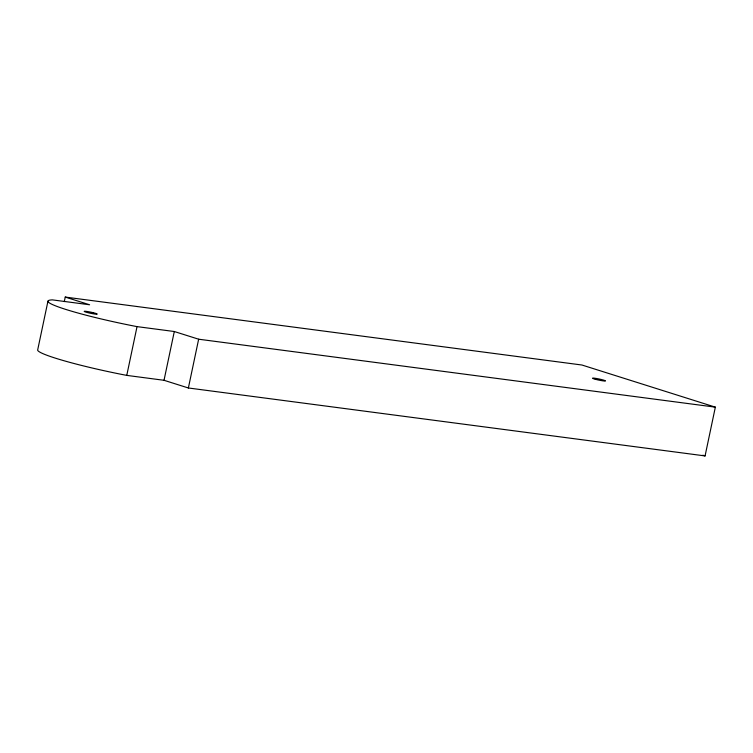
<?xml version="1.0" encoding="UTF-8"?>
<svg xmlns="http://www.w3.org/2000/svg" width="753" height="753" viewBox="0 0 753 753"><rect width="100%" height="100%" fill="white"/><g stroke="black" fill="none" stroke-linecap="round" stroke-linejoin="round"><path stroke-width="1.13" d="M47.928 301.304L37.65 350.07A76.919 6.702 11.9 0 0 126.768 375.389L164.022 380.293L188.372 387.983L705.072 455.923L715.35 407.147L581.947 365.017L65.247 297.077L64.287 301.614M126.768 375.389L137.037 326.623L174.301 331.518L198.651 339.208L715.35 407.147M164.022 380.293L174.301 331.518M188.372 387.983L198.651 339.208M702.831 455.207L705.072 455.923M65.247 297.077L89.598 304.767L52.334 299.873A76.919 6.702 11.9 0 0 65.916 309.464A76.919 6.702 11.9 0 0 137.037 326.623M92.892 312.617L91.226 312.241A6.673 0.584 11.9 0 0 84.204 311.318A6.673 0.584 11.9 0 0 90.191 313.21A6.673 0.584 11.9 0 0 97.222 314.133L97.128 313.954A6.673 0.584 11.9 0 0 92.892 312.617M595.265 379.267A6.673 0.584 11.9 0 0 605.478 380.962A6.673 0.584 11.9 0 0 596.16 378.43A6.673 0.584 11.9 0 0 595.265 379.267"/></g></svg>
